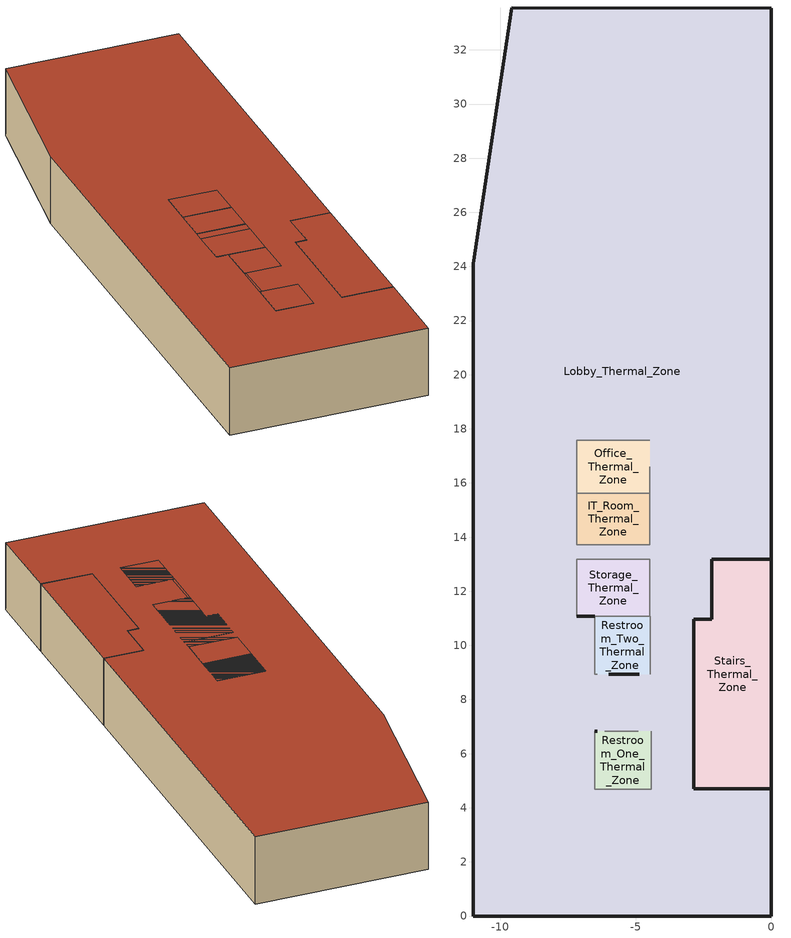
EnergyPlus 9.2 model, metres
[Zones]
IT_Room_Thermal_Zone
 floor ground (Interior Floor): -4.47,15.63 -4.47,13.72 -7.17,13.72 -7.17,15.63 z0
 wall to IT_Room_Thermal_Zone (Interior Wall): -7.17,13.72 -4.47,13.72 / -4.47,15.63 -7.17,15.63 z0:3.95
 wall adiabatic (Interior Wall): -7.17,15.63 -7.17,13.72 z0:3.95
 wall adiabatic (Interior Door): -4.47,13.72,3.95 -4.47,13.72,0 -4.47,14.68,0 -4.47,14.68,2.75 -4.47,15.63,2.75 -4.47,15.63,3.95
 roof outside (ASHRAE 189.1-2009 ExtRoof IEAD ClimateZone 2-5): -4.47,13.72 -4.47,15.63 -7.17,15.63 -7.17,13.72 z3.95
Lobby_Thermal_Zone
 floor ground (Interior Floor): -6.43,8.93 -6.43,6.82 -6.52,6.82 -6.52,8.93 z0; -4.47,13.72 -4.47,13.17 -7.17,13.17 -7.17,13.72 z0
 floor ground (Interior Door): 0,33.55 0,13.17 -2.2,13.17 -2.2,10.96 -2.85,10.96 -2.85,4.7 0,4.7 0,0 -11,0 -11,24.09 -9.59,33.55 z0
 wall outside (ASHRAE 189.1-2009 ExtWall Mass ClimateZone 3): 0,13.17 0,33.55 -9.59,33.55 -11,24.09 -11,0 0,0 0,4.7 z0:3.95
 wall outside (Interior Wall): 0,4.7 -2.85,4.7 -2.85,10.96 -2.2,10.96 -2.2,13.17 0,13.17 z0:3.95
 roof outside (ASHRAE 189.1-2009 ExtRoof IEAD ClimateZone 2-5): -6.43,6.82 -6.43,8.93 -6.52,8.93 -6.52,6.82 z3.95; 0,0 0,4.7 -2.85,4.7 -2.85,10.96 -2.2,10.96 -2.2,13.17 0,13.17 0,33.55 -9.59,33.55 -11,24.09 -11,0 z3.95; -4.47,13.17 -4.47,13.72 -7.17,13.72 -7.17,13.17 z3.95
Office_Thermal_Zone
 floor ground (Interior Floor): -4.47,17.58 -4.47,15.63 -7.17,15.63 -7.17,17.58 z0
 wall to Office_Thermal_Zone (Interior Wall): -7.17,15.63 -4.47,15.63 / -4.47,17.58 -7.17,17.58 z0:3.95
 wall adiabatic (Interior Wall): -7.17,17.58 -7.17,15.63 z0:3.95
 wall adiabatic (Interior Door): -4.47,15.63 -4.47,16.6 z0:2.75
 roof outside (ASHRAE 189.1-2009 ExtRoof IEAD ClimateZone 2-5): -4.47,15.63 -4.47,17.58 -7.17,17.58 -7.17,15.63 z3.95
Restroom_One_Thermal_Zone
 floor ground (Interior Floor): -4.42,6.82 -4.42,4.67 -6.52,4.67 -6.52,6.82 z0
 wall outside (Interior Wall): -6.43,6.82 -6.52,6.82 z0:3.95
 wall to Restroom_One_Thermal_Zone (Interior Wall): -6.52,6.82 -6.52,4.67 -4.42,4.67 -4.42,6.82 z0:3.95; -4.9,6.82 -6.14,6.82 z0:3.41
 roof outside (ASHRAE 189.1-2009 ExtRoof IEAD ClimateZone 2-5): -4.42,4.67 -4.42,6.82 -6.52,6.82 -6.52,4.67 z3.95
Restroom_Two_Thermal_Zone
 floor ground (Interior Floor): -4.47,11.08 -4.47,8.93 -6.52,8.93 -6.52,11.08 z0
 wall outside (Interior Door): -5.99,8.93 -4.87,8.93 z0:3.05
 wall to Restroom_Two_Thermal_Zone (Interior Wall): -4.47,8.93 -4.47,11.08 -6.52,11.08 -6.52,8.93 -6.43,8.93 z0:3.95
 roof outside (ASHRAE 189.1-2009 ExtRoof IEAD ClimateZone 2-5): -4.47,8.93 -4.47,11.08 -6.52,11.08 -6.52,8.93 z3.95
Stairs_Thermal_Zone
 floor ground (Interior Floor): -2.2,13.17 0,13.17 0,4.7 -2.85,4.7 -2.85,10.96 -2.2,10.96 z0
 wall outside (Interior Wall): -2.85,10.79 -2.85,9.92 z1.58:2.83; -2.2,10.96 -2.85,10.96 z0:3.95
 wall outside (Interior Door): -2.85,10.96 -2.85,9.73 z0:3.03
 wall outside (ASHRAE 189.1-2009 ExtWall Mass ClimateZone 3): 0,4.7 0,13.17 z0:3.95
 wall to Stairs_Thermal_Zone (Interior Wall): -2.85,4.7 0,4.7 / 0,13.17 -2.2,13.17 z0:3.95
 wall adiabatic (Interior Door): -2.85,10.96,3.95 -2.85,10.96,3.03 -2.85,9.73,3.03 -2.85,9.73,0 -2.85,4.7,0 -2.85,4.7,3.95
 wall adiabatic (Interior Wall): -2.2,13.17 -2.2,10.96 z0:3.95
 roof outside (ASHRAE 189.1-2009 ExtRoof IEAD ClimateZone 2-5): 0,4.7 0,13.17 -2.2,13.17 -2.2,10.96 -2.85,10.96 -2.85,4.7 z3.95
Storage_Thermal_Zone
 floor ground (Interior Floor): -4.47,13.17 -4.47,11.08 -7.17,11.08 -7.17,13.17 z0
 wall outside (Interior Wall): -7.17,11.08 -6.52,11.08 z0:3.95
 wall to Storage_Thermal_Zone (Interior Wall): -6.52,11.08 -4.47,11.08 / -4.47,13.17 -7.17,13.17 z0:3.95
 wall adiabatic (Interior Wall): -4.47,11.08 -4.47,13.17 z0:3.95; -7.17,13.17,3.95 -7.17,13.17,0 -7.17,12.13,0 -7.17,12.13,3.02 -7.17,11.08,3.02 -7.17,11.08,3.95
 roof outside (ASHRAE 189.1-2009 ExtRoof IEAD ClimateZone 2-5): -4.47,11.08 -4.47,13.17 -7.17,13.17 -7.17,11.08 z3.95
[Building]
Koios: North Axis {deg}=0
[Site:Location]
Site 1: Latitude {deg}=0; Longitude {deg}=0; Time Zone {hr}=0; Elevation {m}=0
[SizingPeriod:WeatherFileDays]
DesignDay: Begin Month=1; Begin Day of Month=1; End Month=12; End Day of Month=31; Day of Week for Start Day=Monday; Use Weather File Daylight Saving Period=Yes; Use Weather File Rain and Snow Indicators=Yes
[Material] Thermal Absorptance=0.9
Name | Roughness | Thickness {m} | Conductivity {W/m-K} | Density {kg/m3} | Specific Heat {J/kg-K} | Solar Absorptance | Visible Absorptance
1/2IN Gypsum | Smooth | 0.0127 | 0.16 | 784.9 | 830 | 0.4 | 0.4
1IN Stucco | Smooth | 0.0253 | 0.6918 | 1858 | 837 | 0.92 | 0.92
8IN Concrete HW | MediumRough | 0.2033 | 1.7296 | 2243 | 837 | 0.65 | 0.65
F16 Acoustic tile | MediumSmooth | 0.0191 | 0.06 | 368 | 590 | 0.3 | 0.3
G01a 19mm gypsum board | MediumSmooth | 0.019 | 0.16 | 800 | 1090 | 0.4 | 0.4
G05 25mm wood | MediumSmooth | 0.0254 | 0.15 | 608 | 1630 | 0.5 | 0.5
M11 100mm lightweight concrete | MediumRough | 0.1016 | 0.53 | 1280 | 840 | 0.5 | 0.5
Metal Decking | MediumSmooth | 0.0015 | 45.006 | 7680 | 418.4 | 0.6 | 0.6
Roof Insulation [21] | MediumRough | 0.2105 | 0.049 | 265 | 836.8 | 0.7 | 0.7
Roof Membrane | VeryRough | 0.0095 | 0.16 | 1121.29 | 1460 | 0.7 | 0.7
Wall Insulation [36] | MediumRough | 0.0566 | 0.0432 | 91 | 837 | 0.5 | 0.5
[Material:AirGap]
Name | Thermal Resistance {m2-K/W}
F04 Wall air space resistance | 0.15
F05 Ceiling air space resistance | 0.18
[Construction]
ASHRAE 189.1-2009 ExtRoof IEAD ClimateZone 2-5: Roof Membrane, Roof Insulation [21], Metal Decking
ASHRAE 189.1-2009 ExtWall Mass ClimateZone 3: 1IN Stucco, 8IN Concrete HW, Wall Insulation [36], 1/2IN Gypsum
Interior Door: G05 25mm wood
Interior Floor: F16 Acoustic tile, F05 Ceiling air space resistance, M11 100mm lightweight concrete
Interior Wall: G01a 19mm gypsum board, F04 Wall air space resistance, G01a 19mm gypsum board
[Zone]
Name | Part of Total Floor Area
IT_Room_Thermal_Zone; Office_Thermal_Zone; Restroom_One_Thermal_Zone; Restroom_Two_Thermal_Zone; Stairs_Thermal_Zone; Storage_Thermal_Zone
Lobby_Thermal_Zone | Yes
[InternalMass] Construction=Interior Wall; Zone or ZoneList=Lobby_Thermal_Zone
Name | Surface Area {m2}
Merged Lobby_Divided_Wall_Four - Lobby_Divided_Wall_Two | 0.391705
Merged Lobby_Divided_Wall_One - Lobby_Divided_Wall_Three | 8.295
Merged Mechanical_Equipement_Wall_Four - Mechanical_Equipement_Wall_Two | 10.665
Merged Mechanical_Equipement_Wall_One - Mechanical_Equipement_Wall_Three | 2.1725
[People] Zone or ZoneList=Lobby_Thermal_Zone; Number of People Schedule=Office Misc Occ; Number of People Calculation Method=People; Fraction Radiant=0.3; Activity Level Schedule=Office Activity
Name | Number of People
189.1-2009 - Office - Lobby - CZ1-3 People 1 | 36.5618
189.1-2009 - Office - Lobby - CZ1-3 People 2 | 0.0224157
[Lights] Zone or ZoneList=Lobby_Thermal_Zone; Schedule=Office Bldg Light; Design Level Calculation Method=LightingLevel; Fraction Replaceable=1
Name | Lighting Level {W}
189.1-2009 - Office - Elec/MechRoom - CZ1-3 Lights 1 | 21.5789
189.1-2009 - Office - Lobby - CZ1-3 Lights 1 | 4277.73
189.1-2009 - Office - Lobby - CZ1-3 Lights 2 | 2.62263
[ElectricEquipment] Zone or ZoneList=Lobby_Thermal_Zone; Schedule=Office Bldg Equip; Design Level Calculation Method=EquipmentLevel
Name | Design Level {W}
189.1-2009 - Office - Elec/MechRoom - CZ1-3 Electric Equipment 1 | 4.31579
189.1-2009 - Office - Lobby - CZ1-3 Electric Equipment 1 | 255.933
189.1-2009 - Office - Lobby - CZ1-3 Electric Equipment 2 | 0.15691
[ZoneInfiltration:DesignFlowRate] Zone or ZoneList=Lobby_Thermal_Zone; Schedule=Office Infil Quarter On; Design Flow Rate Calculation Method=Flow/Zone
Name | Design Flow Rate {m3/s}
189.1-2009 - Office - Elec/MechRoom - CZ1-3 Infiltration 1 | 0.000448856
189.1-2009 - Office - Lobby - CZ1-3 Infiltration 1 | 0.214294
189.1-2009 - Office - Lobby - CZ1-3 Infiltration 2 | 6.29451e-05
[HVACTemplate:Thermostat]
ThermostatVRF: Constant Heating Setpoint {C}=18; Constant Cooling Setpoint {C}=25
[HVACTemplate:Zone:VRF] Template VRF System=SystemVRF; Template Thermostat=ThermostatVRF; Rated Total Heating Capacity Sizing Ratio {W/W}=1; Cooling Supply Air Flow Rate {m3/s}=autosize; No Cooling Supply Air Flow Rate {m3/s}=autosize; Heating Supply Air Flow Rate {m3/s}=autosize; No Heating Supply Air Flow Rate {m3/s}=autosize; Cooling Outdoor Air Flow Rate {m3/s}=autosize; Heating Outdoor Air Flow Rate {m3/s}=autosize; No Load Outdoor Air Flow Rate {m3/s}=autosize; Outdoor Air Method=Flow/Person; Outdoor Air Flow Rate per Person {m3/s}=0.00944; Supply Air Fan placement=BlowThrough; Supply Fan Total Efficiency=0.7; Supply Fan Delta Pressure {Pa}=75; Supply Fan Motor Efficiency=0.9; Cooling Coil Type=VariableRefrigerantFlowDX; Cooling Coil Gross Rated Total Capacity {W}=autosize; Cooling Coil Gross Rated Sensible Heat Ratio=autosize; Heat Pump Heating Coil Type=VariableRefrigerantFlowDX; Heat Pump Heating Coil Gross Rated Capacity {W}=autosize; Zone Cooling Design Supply Air Temperature Input Method=SupplyAirTemperature; Zone Cooling Design Supply Air Temperature {C}=14; Zone Cooling Design Supply Air Temperature Difference {deltaC}=11.11; Zone Heating Design Supply Air Temperature Input Method=SupplyAirTemperature; Zone Heating Design Supply Air Temperature {C}=50; Zone Heating Design Supply Air Temperature Difference {deltaC}=30; Baseboard Heating Type=None; Baseboard Heating Capacity {W}=autosize
IT_Room_Thermal_Zone; Lobby_Thermal_Zone; Office_Thermal_Zone; Restroom_One_Thermal_Zone; Restroom_Two_Thermal_Zone; Stairs_Thermal_Zone; Storage_Thermal_Zone
[HVACTemplate:System:VRF]
SystemVRF: Gross Rated Total Cooling Capacity {W}=autosize; Gross Rated Cooling COP {W/W}=3.3; Minimum Outdoor Temperature in Cooling Mode {C}=-6; Maximum Outdoor Temperature in Cooling Mode {C}=43; Gross Rated Heating Capacity {W}=autosize; Rated Heating Capacity Sizing Ratio {W/W}=1; Gross Rated Heating COP {W/W}=3.4; Minimum Outdoor Temperature in Heating Mode {C}=-20; Maximum Outdoor Temperature in Heating Mode {C}=16; Minimum Heat Pump Part-Load Ratio=0.15; Zone Name for Master Thermostat Location=Lobby_Thermal_Zone; Master Thermostat Priority Control Type=MasterThermostatPriority; Heat Pump Waste Heat Recovery=No; Equivalent Piping Length used for Piping Correction Factor in Cooling Mode {m}=30; Vertical Height used for Piping Correction Factor {m}=10; Equivalent Piping Length used for Piping Correction Factor in Heating Mode {m}=30; Crankcase Heater Power per Compressor {W}=33; Number of Compressors=2; Ratio of Compressor Size to Total Compressor Capacity {W/W}=0.5; Maximum Outdoor Dry-bulb Temperature for Crankcase Heater {C}=5; Defrost Strategy=Resistive; Defrost Control=Timed; Defrost Time Period Fraction=0.058333; Resistive Defrost Heater Capacity {W}=autosize; Maximum Outdoor Dry-bulb Temperature for Defrost Operation {C}=5; Condenser Type=AirCooled; Water Condenser Volume Flow Rate {m3/s}=autosize; Evaporative Condenser Effectiveness=0.9; Evaporative Condenser Air Flow Rate {m3/s}=autosize; Basin Heater Setpoint Temperature {C}=2; Fuel Type=Electricity; Minimum Outdoor Temperature in Heat Recovery Mode {C}=-15; Maximum Outdoor Temperature in Heat Recovery Mode {C}=45
[Schedule:Day:Interval]
Office Bldg Light Default Schedule: No, 05:00, 0.05, 07:00, 0.1, 08:00, 0.3, 17:00, 0.9, 18:00, 0.7, 20:00, 0.5, 22:00, 0.3, 23:00, 0.1, 24:00, 0.05
Office Bldg Light Rule 2 Day Schedule: No, 06:00, 0.05, 08:00, 0.1, 14:00, 0.5, 17:00, 0.15, 24:00, 0.05
Office Bldg Light Rule 1 Day Schedule: No, 24:00, 0.05
Office Bldg Light Summer Design Day; Office Bldg Equip Summer Design Day; Office Infil Quarter On Rule 1 Day Schedule: No, 24:00, 1
Office Bldg Light Winter Design Day; Office Bldg Equip Winter Design Day; Office Bldg Occ Rule 1 Day Schedule 1; Office Bldg Occ Winter Design Day 1: No, 24:00, 0
Office Activity Default Schedule; Office Activity Summer Design Day; Office Activity Winter Design Day: No, 24:00, 132
Office Bldg Equip Default Schedule: No, 08:00, 0.4, 12:00, 0.9, 13:00, 0.8, 17:00, 0.9, 18:00, 0.8, 20:00, 0.6, 22:00, 0.5, 24:00, 0.4
Office Bldg Equip Rule 1 Day Schedule: No, 24:00, 0.3
Office Bldg Equip Rule 2 Day Schedule: No, 06:00, 0.3, 08:00, 0.4, 14:00, 0.5, 17:00, 0.35, 24:00, 0.3
Office Bldg Occ Default Schedule 1: No, 06:00, 0, 07:00, 0.1, 08:00, 0.2, 20:00, 0.4, 22:00, 0.1, 24:00, 0.05
Office Bldg Occ Rule 2 Day Schedule 1: No, 06:00, 0, 08:00, 0.1, 14:00, 0.25, 17:00, 0.1, 24:00, 0
Office Bldg Occ Summer Design Day 1: No, 06:00, 0, 22:00, 1, 24:00, 0.05
Office Infil Quarter On Default Schedule; Office Infil Quarter On Summer Design Day: No, 06:00, 1, 22:00, 0.25, 24:00, 1
Office Infil Quarter On Rule 2 Day Schedule; Office Infil Quarter On Winter Design Day: No, 06:00, 1, 18:00, 0.25, 24:00, 1
[Schedule:Week:Daily]
Office Bldg Light Week Rule - Jan1-Jan3: Office Bldg Light Default Schedule, Office Bldg Light Default Schedule, Office Bldg Light Default Schedule, Office Bldg Light Default Schedule, Office Bldg Light Default Schedule, Office Bldg Light Default Schedule, Office Bldg Light Rule 2 Day Schedule, Office Bldg Light Default Schedule, Office Bldg Light Summer Design Day, Office Bldg Light Winter Design Day, Office Bldg Light Default Schedule, Office Bldg Light Default Schedule
Office Bldg Light Week Rule - Jan4-Dec31: Office Bldg Light Rule 1 Day Schedule, Office Bldg Light Default Schedule, Office Bldg Light Default Schedule, Office Bldg Light Default Schedule, Office Bldg Light Default Schedule, Office Bldg Light Default Schedule, Office Bldg Light Rule 2 Day Schedule, Office Bldg Light Default Schedule, Office Bldg Light Summer Design Day, Office Bldg Light Winter Design Day, Office Bldg Light Default Schedule, Office Bldg Light Default Schedule
Office Activity Week Rule - Jan1-Dec31: Office Activity Default Schedule, Office Activity Default Schedule, Office Activity Default Schedule, Office Activity Default Schedule, Office Activity Default Schedule, Office Activity Default Schedule, Office Activity Default Schedule, Office Activity Default Schedule, Office Activity Summer Design Day, Office Activity Winter Design Day, Office Activity Default Schedule, Office Activity Default Schedule
Office Bldg Equip Week Rule - Jan1-Jan3: Office Bldg Equip Default Schedule, Office Bldg Equip Default Schedule, Office Bldg Equip Default Schedule, Office Bldg Equip Default Schedule, Office Bldg Equip Default Schedule, Office Bldg Equip Default Schedule, Office Bldg Equip Rule 2 Day Schedule, Office Bldg Equip Default Schedule, Office Bldg Equip Summer Design Day, Office Bldg Equip Winter Design Day, Office Bldg Equip Default Schedule, Office Bldg Equip Default Schedule
Office Bldg Equip Week Rule - Jan4-Dec31: Office Bldg Equip Rule 1 Day Schedule, Office Bldg Equip Default Schedule, Office Bldg Equip Default Schedule, Office Bldg Equip Default Schedule, Office Bldg Equip Default Schedule, Office Bldg Equip Default Schedule, Office Bldg Equip Rule 2 Day Schedule, Office Bldg Equip Default Schedule, Office Bldg Equip Summer Design Day, Office Bldg Equip Winter Design Day, Office Bldg Equip Default Schedule, Office Bldg Equip Default Schedule
Office Infil Quarter On Week Rule - Jan1-Jan3: Office Infil Quarter On Default Schedule, Office Infil Quarter On Default Schedule, Office Infil Quarter On Default Schedule, Office Infil Quarter On Default Schedule, Office Infil Quarter On Default Schedule, Office Infil Quarter On Default Schedule, Office Infil Quarter On Rule 2 Day Schedule, Office Infil Quarter On Default Schedule, Office Infil Quarter On Summer Design Day, Office Infil Quarter On Winter Design Day, Office Infil Quarter On Default Schedule, Office Infil Quarter On Default Schedule
Office Infil Quarter On Week Rule - Jan4-Dec31: Office Infil Quarter On Rule 1 Day Schedule, Office Infil Quarter On Default Schedule, Office Infil Quarter On Default Schedule, Office Infil Quarter On Default Schedule, Office Infil Quarter On Default Schedule, Office Infil Quarter On Default Schedule, Office Infil Quarter On Rule 2 Day Schedule, Office Infil Quarter On Default Schedule, Office Infil Quarter On Summer Design Day, Office Infil Quarter On Winter Design Day, Office Infil Quarter On Default Schedule, Office Infil Quarter On Default Schedule
Office Misc Occ Week Rule - Jan1-Jan3: Office Bldg Occ Default Schedule 1, Office Bldg Occ Default Schedule 1, Office Bldg Occ Default Schedule 1, Office Bldg Occ Default Schedule 1, Office Bldg Occ Default Schedule 1, Office Bldg Occ Default Schedule 1, Office Bldg Occ Rule 2 Day Schedule 1, Office Bldg Occ Default Schedule 1, Office Bldg Occ Summer Design Day 1, Office Bldg Occ Winter Design Day 1, Office Bldg Occ Default Schedule 1, Office Bldg Occ Default Schedule 1
Office Misc Occ Week Rule - Jan4-Dec31: Office Bldg Occ Rule 1 Day Schedule 1, Office Bldg Occ Default Schedule 1, Office Bldg Occ Default Schedule 1, Office Bldg Occ Default Schedule 1, Office Bldg Occ Default Schedule 1, Office Bldg Occ Default Schedule 1, Office Bldg Occ Rule 2 Day Schedule 1, Office Bldg Occ Default Schedule 1, Office Bldg Occ Summer Design Day 1, Office Bldg Occ Winter Design Day 1, Office Bldg Occ Default Schedule 1, Office Bldg Occ Default Schedule 1
[Schedule:Year]
Office Bldg Light: Office Bldg Light Week Rule - Jan1-Jan3, 1, 1, 1, 3, Office Bldg Light Week Rule - Jan4-Dec31, 1, 4, 12, 31
Office Activity: Office Activity Week Rule - Jan1-Dec31, 1, 1, 12, 31
Office Bldg Equip: Office Bldg Equip Week Rule - Jan1-Jan3, 1, 1, 1, 3, Office Bldg Equip Week Rule - Jan4-Dec31, 1, 4, 12, 31
Office Infil Quarter On: Office Infil Quarter On Week Rule - Jan1-Jan3, 1, 1, 1, 3, Office Infil Quarter On Week Rule - Jan4-Dec31, 1, 4, 12, 31
Office Misc Occ: Office Misc Occ Week Rule - Jan1-Jan3, 1, 1, 1, 3, Office Misc Occ Week Rule - Jan4-Dec31, 1, 4, 12, 31
